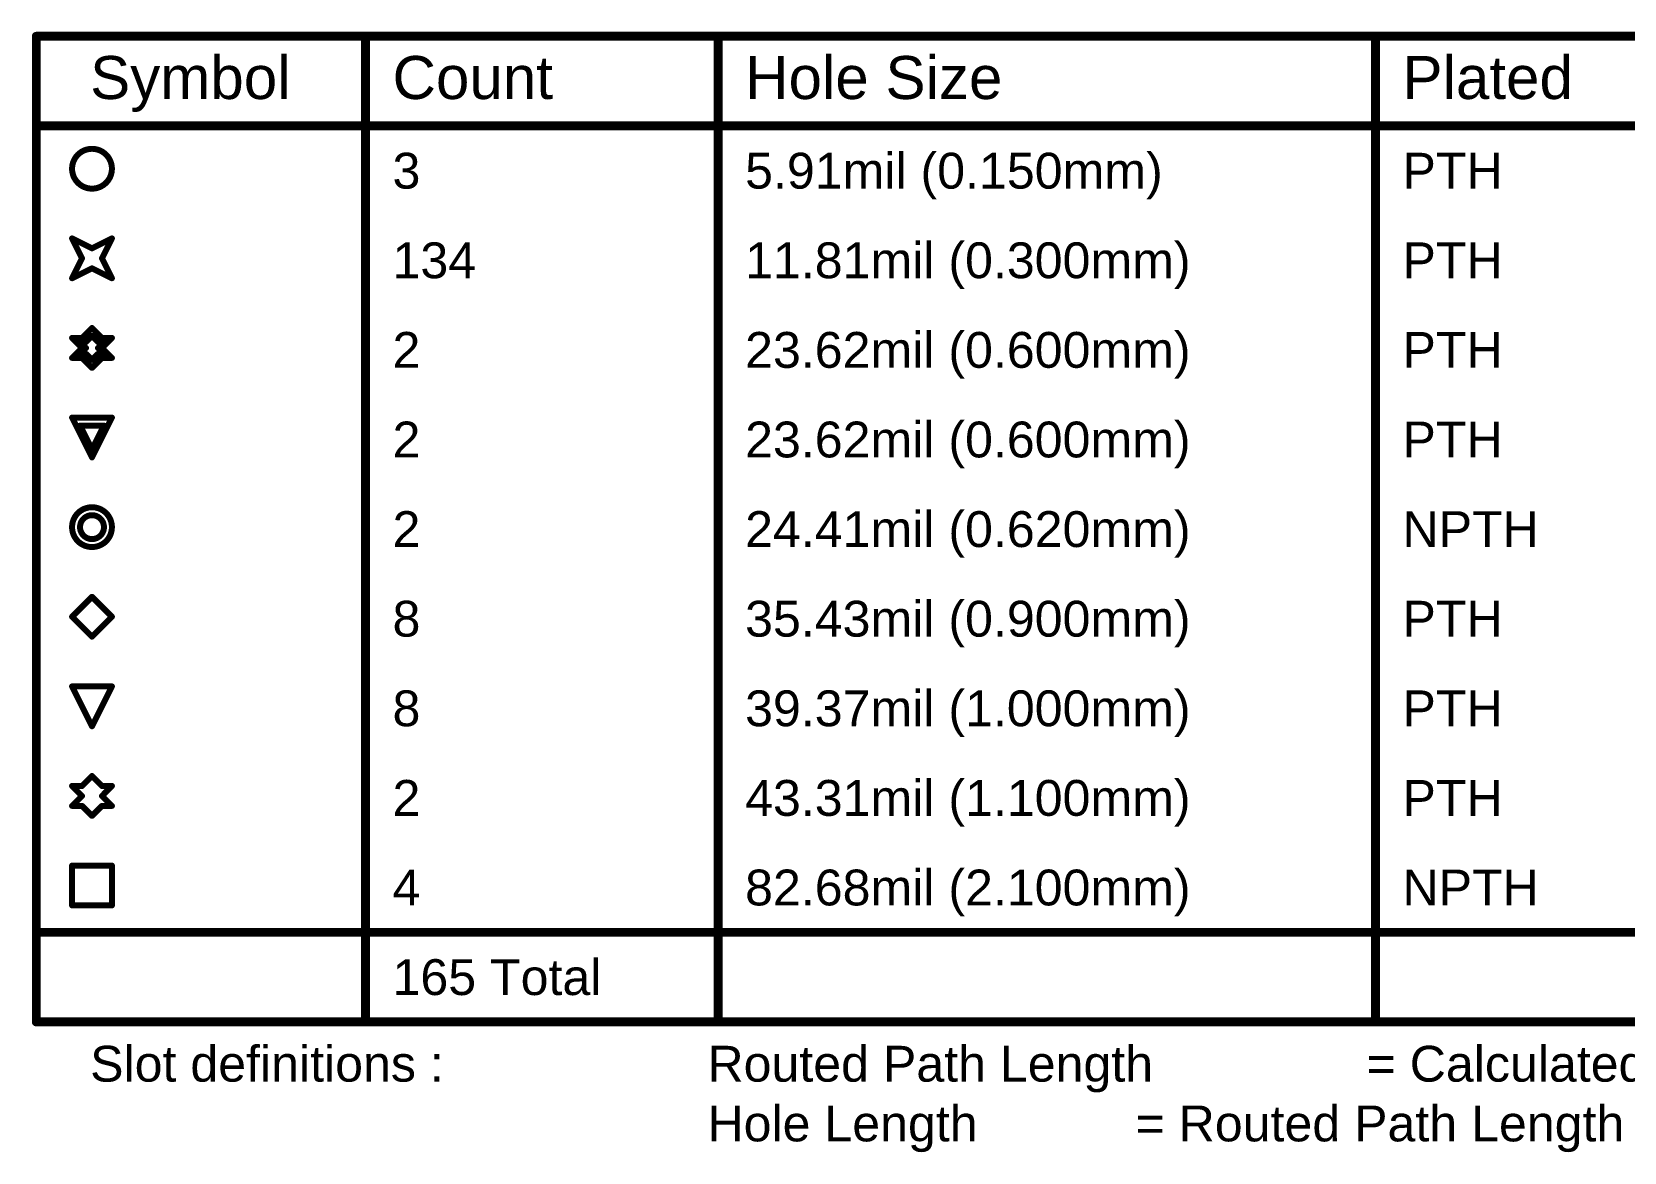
# Model space of a CAD drawing. Header units: inches. Extents: x -5 to 247, y -53 to 67.
# Drawn here: x -4.6 to 63.1, y 19.6 to 67.2 of the extents above; entities that cross this region are included whole.
import ezdxf

# ---------------------------------------------------------------- set-up
doc = ezdxf.new("R2010")
doc.units = ezdxf.units.IN
doc.layers.add('Drill Drawing', color=1, linetype='Continuous')
doc.styles.add('Arial', font='', dxfattribs={"height": 0.2})
doc.styles.get('Arial').set_extended_font_data('Arial')

msp = doc.modelspace()

# ---------------------------------------------------------------- linework, layer by layer
at = {"layer": 'Drill Drawing'}
for points in [[(-4.407, 67.004, 0.381, 0.381, 0), (246.983, 67.004, 0.381, 0.381, 0)], [(-4.407, 25.094, 0.381, 0.381, 0), (-4.407, 67.004, 0.381, 0.381, 0)], [(9.586, 25.094, 0.381, 0.381, 0), (9.586, 67.004, 0.381, 0.381, 0)], [(24.568, 25.094, 0.381, 0.381, 0), (24.568, 67.004, 0.381, 0.381, 0)], [(52.5, 25.094, 0.381, 0.381, 0), (52.5, 67.004, 0.381, 0.381, 0)], [(-4.407, 63.194, 0.381, 0.381, 0), (246.983, 63.194, 0.381, 0.381, 0)], [(-2.888, 58.41, 0.254, 0.254, 0), (-2.041, 57.987, 0.254, 0.254, 0)], [(-2.888, 58.41, 0.254, 0.254, 0), (-2.465, 57.563, 0.254, 0.254, 0)], [(-2.041, 57.987, 0.254, 0.254, 0), (-1.195, 58.41, 0.254, 0.254, 0)], [(-1.618, 57.563, 0.254, 0.254, 0), (-1.195, 58.41, 0.254, 0.254, 0)], [(-2.888, 56.717, 0.254, 0.254, 0), (-2.465, 57.563, 0.254, 0.254, 0)], [(-1.618, 57.563, 0.254, 0.254, 0), (-1.195, 56.717, 0.254, 0.254, 0)], [(-2.888, 56.717, 0.254, 0.254, 0), (-2.041, 57.14, 0.254, 0.254, 0)], [(-2.041, 57.14, 0.254, 0.254, 0), (-1.195, 56.717, 0.254, 0.254, 0)], [(-2.888, 54.177, 0.254, 0.254, 0), (-2.465, 53.753, 0.254, 0.254, 0)], [(-2.888, 54.177, 0.254, 0.254, 0), (-2.465, 54.177, 0.254, 0.254, 0)], [(-2.549, 54.007, 0.254, 0.254, 0), (-2.295, 53.753, 0.254, 0.254, 0)], [(-2.549, 54.007, 0.254, 0.254, 0), (-2.295, 54.007, 0.254, 0.254, 0)], [(-2.465, 54.177, 0.254, 0.254, 0), (-2.041, 54.6, 0.254, 0.254, 0)], [(-2.295, 54.007, 0.254, 0.254, 0), (-2.041, 54.261, 0.254, 0.254, 0)], [(-2.041, 54.6, 0.254, 0.254, 0), (-1.618, 54.177, 0.254, 0.254, 0)], [(-2.041, 54.261, 0.254, 0.254, 0), (-1.787, 54.007, 0.254, 0.254, 0)], [(-1.787, 54.007, 0.254, 0.254, 0), (-1.533, 54.007, 0.254, 0.254, 0)], [(-1.787, 53.753, 0.254, 0.254, 0), (-1.533, 54.007, 0.254, 0.254, 0)], [(-1.618, 54.177, 0.254, 0.254, 0), (-1.195, 54.177, 0.254, 0.254, 0)], [(-1.618, 53.753, 0.254, 0.254, 0), (-1.195, 54.177, 0.254, 0.254, 0)], [(-2.888, 53.33, 0.254, 0.254, 0), (-2.465, 53.753, 0.254, 0.254, 0)], [(-2.888, 53.33, 0.254, 0.254, 0), (-2.465, 53.33, 0.254, 0.254, 0)], [(-2.549, 53.499, 0.254, 0.254, 0), (-2.295, 53.753, 0.254, 0.254, 0)], [(-2.549, 53.499, 0.254, 0.254, 0), (-2.295, 53.499, 0.254, 0.254, 0)], [(-2.465, 53.33, 0.254, 0.254, 0), (-2.041, 52.907, 0.254, 0.254, 0)], [(-2.295, 53.499, 0.254, 0.254, 0), (-2.041, 53.245, 0.254, 0.254, 0)], [(-2.041, 53.245, 0.254, 0.254, 0), (-1.787, 53.499, 0.254, 0.254, 0)], [(-2.041, 52.907, 0.254, 0.254, 0), (-1.618, 53.33, 0.254, 0.254, 0)], [(-1.787, 53.753, 0.254, 0.254, 0), (-1.533, 53.499, 0.254, 0.254, 0)], [(-1.787, 53.499, 0.254, 0.254, 0), (-1.533, 53.499, 0.254, 0.254, 0)], [(-1.618, 53.753, 0.254, 0.254, 0), (-1.195, 53.33, 0.254, 0.254, 0)], [(-1.618, 53.33, 0.254, 0.254, 0), (-1.195, 53.33, 0.254, 0.254, 0)], [(-2.888, 50.79, 0.254, 0.254, 0), (-1.195, 50.79, 0.254, 0.254, 0)], [(-2.888, 50.79, 0.254, 0.254, 0), (-2.041, 49.097, 0.254, 0.254, 0)], [(-2.041, 49.097, 0.254, 0.254, 0), (-1.195, 50.79, 0.254, 0.254, 0)], [(-2.549, 50.451, 0.254, 0.254, 0), (-1.533, 50.451, 0.254, 0.254, 0)], [(-2.549, 50.451, 0.254, 0.254, 0), (-2.041, 49.435, 0.254, 0.254, 0)], [(-2.041, 49.435, 0.254, 0.254, 0), (-1.533, 50.451, 0.254, 0.254, 0)], [(-2.888, 42.323, 0.254, 0.254, 0), (-2.041, 43.17, 0.254, 0.254, 0)], [(-2.041, 43.17, 0.254, 0.254, 0), (-1.195, 42.323, 0.254, 0.254, 0)], [(-2.888, 42.323, 0.254, 0.254, 0), (-2.041, 41.477, 0.254, 0.254, 0)], [(-2.041, 41.477, 0.254, 0.254, 0), (-1.195, 42.323, 0.254, 0.254, 0)], [(-2.888, 39.36, 0.254, 0.254, 0), (-1.195, 39.36, 0.254, 0.254, 0)], [(-2.888, 39.36, 0.254, 0.254, 0), (-2.041, 37.667, 0.254, 0.254, 0)], [(-2.041, 37.667, 0.254, 0.254, 0), (-1.195, 39.36, 0.254, 0.254, 0)], [(-2.888, 35.127, 0.254, 0.254, 0), (-2.465, 34.703, 0.254, 0.254, 0)], [(-2.888, 35.127, 0.254, 0.254, 0), (-2.465, 35.127, 0.254, 0.254, 0)], [(-2.465, 35.127, 0.254, 0.254, 0), (-2.041, 35.55, 0.254, 0.254, 0)], [(-2.041, 35.55, 0.254, 0.254, 0), (-1.618, 35.127, 0.254, 0.254, 0)], [(-1.618, 35.127, 0.254, 0.254, 0), (-1.195, 35.127, 0.254, 0.254, 0)], [(-1.618, 34.703, 0.254, 0.254, 0), (-1.195, 35.127, 0.254, 0.254, 0)], [(-2.888, 34.28, 0.254, 0.254, 0), (-2.465, 34.703, 0.254, 0.254, 0)], [(-1.618, 34.703, 0.254, 0.254, 0), (-1.195, 34.28, 0.254, 0.254, 0)], [(-2.888, 34.28, 0.254, 0.254, 0), (-2.465, 34.28, 0.254, 0.254, 0)], [(-2.465, 34.28, 0.254, 0.254, 0), (-2.041, 33.857, 0.254, 0.254, 0)], [(-2.041, 33.857, 0.254, 0.254, 0), (-1.618, 34.28, 0.254, 0.254, 0)], [(-1.618, 34.28, 0.254, 0.254, 0), (-1.195, 34.28, 0.254, 0.254, 0)], [(-2.888, 31.74, 0.254, 0.254, 0), (-1.195, 31.74, 0.254, 0.254, 0)], [(-2.888, 30.047, 0.254, 0.254, 0), (-2.888, 31.74, 0.254, 0.254, 0)], [(-1.195, 30.047, 0.254, 0.254, 0), (-1.195, 31.74, 0.254, 0.254, 0)], [(-2.888, 30.047, 0.254, 0.254, 0), (-1.195, 30.047, 0.254, 0.254, 0)], [(-4.407, 28.904, 0.381, 0.381, 0), (246.983, 28.904, 0.381, 0.381, 0)], [(-4.407, 25.094, 0.381, 0.381, 0), (246.983, 25.094, 0.381, 0.381, 0)]]:
    msp.add_lwpolyline(points, format="xyseb", dxfattribs=at)
for points in [[(-4.502, 67.004, 0.191, 0.191, 1), (-4.311, 67.004, 0.191, 0.191, 1)], [(-4.502, 67.004, 0.191, 0.191, 1), (-4.311, 67.004, 0.191, 0.191, 1)], [(9.49, 67.004, 0.191, 0.191, 1), (9.681, 67.004, 0.191, 0.191, 1)], [(24.472, 67.004, 0.191, 0.191, 1), (24.663, 67.004, 0.191, 0.191, 1)], [(52.404, 67.004, 0.191, 0.191, 1), (52.595, 67.004, 0.191, 0.191, 1)], [(-4.502, 63.194, 0.191, 0.191, 1), (-4.311, 63.194, 0.191, 0.191, 1)], [(-1.195, 61.373, 0.254, 0.254, 1), (-2.888, 61.373, 0.254, 0.254, 1)], [(-2.951, 61.373, 0.127, 0.127, 1), (-2.824, 61.373, 0.127, 0.127, 1)], [(-1.258, 61.373, 0.127, 0.127, 1), (-1.131, 61.373, 0.127, 0.127, 1)], [(-2.951, 58.41, 0.127, 0.127, 1), (-2.824, 58.41, 0.127, 0.127, 1)], [(-2.951, 58.41, 0.127, 0.127, 1), (-2.824, 58.41, 0.127, 0.127, 1)], [(-1.258, 58.41, 0.127, 0.127, 1), (-1.131, 58.41, 0.127, 0.127, 1)], [(-1.258, 58.41, 0.127, 0.127, 1), (-1.131, 58.41, 0.127, 0.127, 1)], [(-2.528, 57.563, 0.127, 0.127, 1), (-2.401, 57.563, 0.127, 0.127, 1)], [(-2.528, 57.563, 0.127, 0.127, 1), (-2.401, 57.563, 0.127, 0.127, 1)], [(-2.105, 57.987, 0.127, 0.127, 1), (-1.978, 57.987, 0.127, 0.127, 1)], [(-2.105, 57.987, 0.127, 0.127, 1), (-1.978, 57.987, 0.127, 0.127, 1)], [(-1.681, 57.563, 0.127, 0.127, 1), (-1.554, 57.563, 0.127, 0.127, 1)], [(-1.681, 57.563, 0.127, 0.127, 1), (-1.554, 57.563, 0.127, 0.127, 1)], [(-2.951, 56.717, 0.127, 0.127, 1), (-2.824, 56.717, 0.127, 0.127, 1)], [(-2.951, 56.717, 0.127, 0.127, 1), (-2.824, 56.717, 0.127, 0.127, 1)], [(-2.105, 57.14, 0.127, 0.127, 1), (-1.978, 57.14, 0.127, 0.127, 1)], [(-2.105, 57.14, 0.127, 0.127, 1), (-1.978, 57.14, 0.127, 0.127, 1)], [(-1.258, 56.717, 0.127, 0.127, 1), (-1.131, 56.717, 0.127, 0.127, 1)], [(-1.258, 56.717, 0.127, 0.127, 1), (-1.131, 56.717, 0.127, 0.127, 1)], [(-2.951, 54.177, 0.127, 0.127, 1), (-2.824, 54.177, 0.127, 0.127, 1)], [(-2.951, 54.177, 0.127, 0.127, 1), (-2.824, 54.177, 0.127, 0.127, 1)], [(-2.613, 54.007, 0.127, 0.127, 1), (-2.486, 54.007, 0.127, 0.127, 1)], [(-2.613, 54.007, 0.127, 0.127, 1), (-2.486, 54.007, 0.127, 0.127, 1)], [(-2.528, 54.177, 0.127, 0.127, 1), (-2.401, 54.177, 0.127, 0.127, 1)], [(-2.528, 54.177, 0.127, 0.127, 1), (-2.401, 54.177, 0.127, 0.127, 1)], [(-2.359, 54.007, 0.127, 0.127, 1), (-2.232, 54.007, 0.127, 0.127, 1)], [(-2.359, 54.007, 0.127, 0.127, 1), (-2.232, 54.007, 0.127, 0.127, 1)], [(-2.105, 54.6, 0.127, 0.127, 1), (-1.978, 54.6, 0.127, 0.127, 1)], [(-2.105, 54.6, 0.127, 0.127, 1), (-1.978, 54.6, 0.127, 0.127, 1)], [(-2.105, 54.261, 0.127, 0.127, 1), (-1.978, 54.261, 0.127, 0.127, 1)], [(-2.105, 54.261, 0.127, 0.127, 1), (-1.978, 54.261, 0.127, 0.127, 1)], [(-1.851, 54.007, 0.127, 0.127, 1), (-1.724, 54.007, 0.127, 0.127, 1)], [(-1.851, 54.007, 0.127, 0.127, 1), (-1.724, 54.007, 0.127, 0.127, 1)], [(-1.681, 54.177, 0.127, 0.127, 1), (-1.554, 54.177, 0.127, 0.127, 1)], [(-1.681, 54.177, 0.127, 0.127, 1), (-1.554, 54.177, 0.127, 0.127, 1)], [(-1.597, 54.007, 0.127, 0.127, 1), (-1.47, 54.007, 0.127, 0.127, 1)], [(-1.597, 54.007, 0.127, 0.127, 1), (-1.47, 54.007, 0.127, 0.127, 1)], [(-1.258, 54.177, 0.127, 0.127, 1), (-1.131, 54.177, 0.127, 0.127, 1)], [(-1.258, 54.177, 0.127, 0.127, 1), (-1.131, 54.177, 0.127, 0.127, 1)], [(-2.951, 53.33, 0.127, 0.127, 1), (-2.824, 53.33, 0.127, 0.127, 1)], [(-2.951, 53.33, 0.127, 0.127, 1), (-2.824, 53.33, 0.127, 0.127, 1)], [(-2.613, 53.499, 0.127, 0.127, 1), (-2.486, 53.499, 0.127, 0.127, 1)], [(-2.613, 53.499, 0.127, 0.127, 1), (-2.486, 53.499, 0.127, 0.127, 1)], [(-2.528, 53.753, 0.127, 0.127, 1), (-2.401, 53.753, 0.127, 0.127, 1)], [(-2.528, 53.753, 0.127, 0.127, 1), (-2.401, 53.753, 0.127, 0.127, 1)], [(-2.528, 53.33, 0.127, 0.127, 1), (-2.401, 53.33, 0.127, 0.127, 1)], [(-2.528, 53.33, 0.127, 0.127, 1), (-2.401, 53.33, 0.127, 0.127, 1)], [(-2.359, 53.753, 0.127, 0.127, 1), (-2.232, 53.753, 0.127, 0.127, 1)], [(-2.359, 53.753, 0.127, 0.127, 1), (-2.232, 53.753, 0.127, 0.127, 1)], [(-2.359, 53.499, 0.127, 0.127, 1), (-2.232, 53.499, 0.127, 0.127, 1)], [(-2.359, 53.499, 0.127, 0.127, 1), (-2.232, 53.499, 0.127, 0.127, 1)], [(-1.851, 53.753, 0.127, 0.127, 1), (-1.724, 53.753, 0.127, 0.127, 1)], [(-1.851, 53.753, 0.127, 0.127, 1), (-1.724, 53.753, 0.127, 0.127, 1)], [(-1.851, 53.499, 0.127, 0.127, 1), (-1.724, 53.499, 0.127, 0.127, 1)], [(-1.851, 53.499, 0.127, 0.127, 1), (-1.724, 53.499, 0.127, 0.127, 1)], [(-1.681, 53.753, 0.127, 0.127, 1), (-1.554, 53.753, 0.127, 0.127, 1)], [(-1.681, 53.753, 0.127, 0.127, 1), (-1.554, 53.753, 0.127, 0.127, 1)], [(-1.681, 53.33, 0.127, 0.127, 1), (-1.554, 53.33, 0.127, 0.127, 1)], [(-1.681, 53.33, 0.127, 0.127, 1), (-1.554, 53.33, 0.127, 0.127, 1)], [(-1.597, 53.499, 0.127, 0.127, 1), (-1.47, 53.499, 0.127, 0.127, 1)], [(-1.597, 53.499, 0.127, 0.127, 1), (-1.47, 53.499, 0.127, 0.127, 1)], [(-1.258, 53.33, 0.127, 0.127, 1), (-1.131, 53.33, 0.127, 0.127, 1)], [(-1.258, 53.33, 0.127, 0.127, 1), (-1.131, 53.33, 0.127, 0.127, 1)], [(-2.105, 53.245, 0.127, 0.127, 1), (-1.978, 53.245, 0.127, 0.127, 1)], [(-2.105, 53.245, 0.127, 0.127, 1), (-1.978, 53.245, 0.127, 0.127, 1)], [(-2.105, 52.907, 0.127, 0.127, 1), (-1.978, 52.907, 0.127, 0.127, 1)], [(-2.105, 52.907, 0.127, 0.127, 1), (-1.978, 52.907, 0.127, 0.127, 1)], [(-2.951, 50.79, 0.127, 0.127, 1), (-2.824, 50.79, 0.127, 0.127, 1)], [(-2.951, 50.79, 0.127, 0.127, 1), (-2.824, 50.79, 0.127, 0.127, 1)], [(-1.258, 50.79, 0.127, 0.127, 1), (-1.131, 50.79, 0.127, 0.127, 1)], [(-1.258, 50.79, 0.127, 0.127, 1), (-1.131, 50.79, 0.127, 0.127, 1)], [(-2.613, 50.451, 0.127, 0.127, 1), (-2.486, 50.451, 0.127, 0.127, 1)], [(-2.613, 50.451, 0.127, 0.127, 1), (-2.486, 50.451, 0.127, 0.127, 1)], [(-1.597, 50.451, 0.127, 0.127, 1), (-1.47, 50.451, 0.127, 0.127, 1)], [(-1.597, 50.451, 0.127, 0.127, 1), (-1.47, 50.451, 0.127, 0.127, 1)], [(-2.105, 49.435, 0.127, 0.127, 1), (-1.978, 49.435, 0.127, 0.127, 1)], [(-2.105, 49.435, 0.127, 0.127, 1), (-1.978, 49.435, 0.127, 0.127, 1)], [(-2.105, 49.097, 0.127, 0.127, 1), (-1.978, 49.097, 0.127, 0.127, 1)], [(-2.105, 49.097, 0.127, 0.127, 1), (-1.978, 49.097, 0.127, 0.127, 1)], [(-1.195, 46.133, 0.254, 0.254, 1), (-2.888, 46.133, 0.254, 0.254, 1)], [(-1.533, 46.133, 0.254, 0.254, 1), (-2.549, 46.133, 0.254, 0.254, 1)], [(-2.951, 46.133, 0.127, 0.127, 1), (-2.824, 46.133, 0.127, 0.127, 1)], [(-2.613, 46.133, 0.127, 0.127, 1), (-2.486, 46.133, 0.127, 0.127, 1)], [(-1.597, 46.133, 0.127, 0.127, 1), (-1.47, 46.133, 0.127, 0.127, 1)], [(-1.258, 46.133, 0.127, 0.127, 1), (-1.131, 46.133, 0.127, 0.127, 1)], [(-2.105, 43.17, 0.127, 0.127, 1), (-1.978, 43.17, 0.127, 0.127, 1)], [(-2.105, 43.17, 0.127, 0.127, 1), (-1.978, 43.17, 0.127, 0.127, 1)], [(-2.951, 42.323, 0.127, 0.127, 1), (-2.824, 42.323, 0.127, 0.127, 1)], [(-2.951, 42.323, 0.127, 0.127, 1), (-2.824, 42.323, 0.127, 0.127, 1)], [(-1.258, 42.323, 0.127, 0.127, 1), (-1.131, 42.323, 0.127, 0.127, 1)], [(-1.258, 42.323, 0.127, 0.127, 1), (-1.131, 42.323, 0.127, 0.127, 1)], [(-2.105, 41.477, 0.127, 0.127, 1), (-1.978, 41.477, 0.127, 0.127, 1)], [(-2.105, 41.477, 0.127, 0.127, 1), (-1.978, 41.477, 0.127, 0.127, 1)], [(-2.951, 39.36, 0.127, 0.127, 1), (-2.824, 39.36, 0.127, 0.127, 1)], [(-2.951, 39.36, 0.127, 0.127, 1), (-2.824, 39.36, 0.127, 0.127, 1)], [(-1.258, 39.36, 0.127, 0.127, 1), (-1.131, 39.36, 0.127, 0.127, 1)], [(-1.258, 39.36, 0.127, 0.127, 1), (-1.131, 39.36, 0.127, 0.127, 1)], [(-2.105, 37.667, 0.127, 0.127, 1), (-1.978, 37.667, 0.127, 0.127, 1)], [(-2.105, 37.667, 0.127, 0.127, 1), (-1.978, 37.667, 0.127, 0.127, 1)], [(-2.951, 35.127, 0.127, 0.127, 1), (-2.824, 35.127, 0.127, 0.127, 1)], [(-2.951, 35.127, 0.127, 0.127, 1), (-2.824, 35.127, 0.127, 0.127, 1)], [(-2.528, 35.127, 0.127, 0.127, 1), (-2.401, 35.127, 0.127, 0.127, 1)], [(-2.528, 35.127, 0.127, 0.127, 1), (-2.401, 35.127, 0.127, 0.127, 1)], [(-2.105, 35.55, 0.127, 0.127, 1), (-1.978, 35.55, 0.127, 0.127, 1)], [(-2.105, 35.55, 0.127, 0.127, 1), (-1.978, 35.55, 0.127, 0.127, 1)], [(-1.681, 35.127, 0.127, 0.127, 1), (-1.554, 35.127, 0.127, 0.127, 1)], [(-1.681, 35.127, 0.127, 0.127, 1), (-1.554, 35.127, 0.127, 0.127, 1)], [(-1.258, 35.127, 0.127, 0.127, 1), (-1.131, 35.127, 0.127, 0.127, 1)], [(-1.258, 35.127, 0.127, 0.127, 1), (-1.131, 35.127, 0.127, 0.127, 1)], [(-2.528, 34.703, 0.127, 0.127, 1), (-2.401, 34.703, 0.127, 0.127, 1)], [(-2.528, 34.703, 0.127, 0.127, 1), (-2.401, 34.703, 0.127, 0.127, 1)], [(-1.681, 34.703, 0.127, 0.127, 1), (-1.554, 34.703, 0.127, 0.127, 1)], [(-1.681, 34.703, 0.127, 0.127, 1), (-1.554, 34.703, 0.127, 0.127, 1)], [(-2.951, 34.28, 0.127, 0.127, 1), (-2.824, 34.28, 0.127, 0.127, 1)], [(-2.951, 34.28, 0.127, 0.127, 1), (-2.824, 34.28, 0.127, 0.127, 1)], [(-2.528, 34.28, 0.127, 0.127, 1), (-2.401, 34.28, 0.127, 0.127, 1)], [(-2.528, 34.28, 0.127, 0.127, 1), (-2.401, 34.28, 0.127, 0.127, 1)], [(-2.105, 33.857, 0.127, 0.127, 1), (-1.978, 33.857, 0.127, 0.127, 1)], [(-2.105, 33.857, 0.127, 0.127, 1), (-1.978, 33.857, 0.127, 0.127, 1)], [(-1.681, 34.28, 0.127, 0.127, 1), (-1.554, 34.28, 0.127, 0.127, 1)], [(-1.681, 34.28, 0.127, 0.127, 1), (-1.554, 34.28, 0.127, 0.127, 1)], [(-1.258, 34.28, 0.127, 0.127, 1), (-1.131, 34.28, 0.127, 0.127, 1)], [(-1.258, 34.28, 0.127, 0.127, 1), (-1.131, 34.28, 0.127, 0.127, 1)], [(-2.951, 31.74, 0.127, 0.127, 1), (-2.824, 31.74, 0.127, 0.127, 1)], [(-2.951, 31.74, 0.127, 0.127, 1), (-2.824, 31.74, 0.127, 0.127, 1)], [(-1.258, 31.74, 0.127, 0.127, 1), (-1.131, 31.74, 0.127, 0.127, 1)], [(-1.258, 31.74, 0.127, 0.127, 1), (-1.131, 31.74, 0.127, 0.127, 1)], [(-2.951, 30.047, 0.127, 0.127, 1), (-2.824, 30.047, 0.127, 0.127, 1)], [(-2.951, 30.047, 0.127, 0.127, 1), (-2.824, 30.047, 0.127, 0.127, 1)], [(-1.258, 30.047, 0.127, 0.127, 1), (-1.131, 30.047, 0.127, 0.127, 1)], [(-1.258, 30.047, 0.127, 0.127, 1), (-1.131, 30.047, 0.127, 0.127, 1)], [(-4.502, 28.904, 0.191, 0.191, 1), (-4.311, 28.904, 0.191, 0.191, 1)], [(-4.502, 25.094, 0.191, 0.191, 1), (-4.311, 25.094, 0.191, 0.191, 1)], [(-4.502, 25.094, 0.191, 0.191, 1), (-4.311, 25.094, 0.191, 0.191, 1)], [(9.49, 25.094, 0.191, 0.191, 1), (9.681, 25.094, 0.191, 0.191, 1)], [(24.472, 25.094, 0.191, 0.191, 1), (24.663, 25.094, 0.191, 0.191, 1)], [(52.404, 25.094, 0.191, 0.191, 1), (52.595, 25.094, 0.191, 0.191, 1)]]:
    msp.add_lwpolyline(points, format="xyseb", close=True, dxfattribs=at)

# ---------------------------------------------------------------- texts
at = {"layer": 'Drill Drawing', "style": 'Arial'}
for s, height, p in [('Symbol', 1.8288, (-2.121, 64.337)), ('Count', 1.8288, (10.729, 64.337)), ('Hole Size', 1.8288, (25.711, 64.337)), ('Plated', 1.8288, (53.643, 64.337)), ('3', 1.524, (10.729, 60.527)), ('5.91mil (0.150mm)', 1.524, (25.711, 60.527)), ('PTH', 1.524, (53.643, 60.527)), ('134', 1.524, (10.729, 56.717)), ('11.81mil (0.300mm)', 1.524, (25.711, 56.717)), ('PTH', 1.524, (53.643, 56.717)), ('2', 1.524, (10.729, 52.907)), ('23.62mil (0.600mm)', 1.524, (25.711, 52.907)), ('PTH', 1.524, (53.643, 52.907)), ('2', 1.524, (10.729, 49.097)), ('23.62mil (0.600mm)', 1.524, (25.711, 49.097)), ('PTH', 1.524, (53.643, 49.097)), ('2', 1.524, (10.729, 45.287)), ('24.41mil (0.620mm)', 1.524, (25.711, 45.287)), ('NPTH', 1.524, (53.643, 45.287)), ('8', 1.524, (10.729, 41.477)), ('35.43mil (0.900mm)', 1.524, (25.711, 41.477)), ('PTH', 1.524, (53.643, 41.477)), ('39.37mil (1.000mm)', 1.524, (25.711, 37.667)), ('8', 1.524, (10.729, 37.667)), ('PTH', 1.524, (53.643, 37.667)), ('2', 1.524, (10.729, 33.857)), ('43.31mil (1.100mm)', 1.524, (25.711, 33.857)), ('PTH', 1.524, (53.643, 33.857)), ('4', 1.524, (10.729, 30.047)), ('82.68mil (2.100mm)', 1.524, (25.711, 30.047)), ('NPTH', 1.524, (53.643, 30.047)), ('165 Total', 1.524, (10.729, 26.237)), ('Slot definitions :', 1.524, (-2.121, 22.554)), ('Routed Path Length', 1.524, (24.11, 22.554)), ('= Calculated from tool start centre position to tool end centre position.', 1.524, (52.117, 22.554)), ('Hole Length', 1.524, (24.11, 20.015)), (' = Routed Path Length + Tool Size = Slot length as defined in the PCB layout', 1.524, (41.707, 20.015))]:
    msp.add_text(s, height=height, dxfattribs=at).set_placement(p)

doc.saveas('drawing.dxf')
